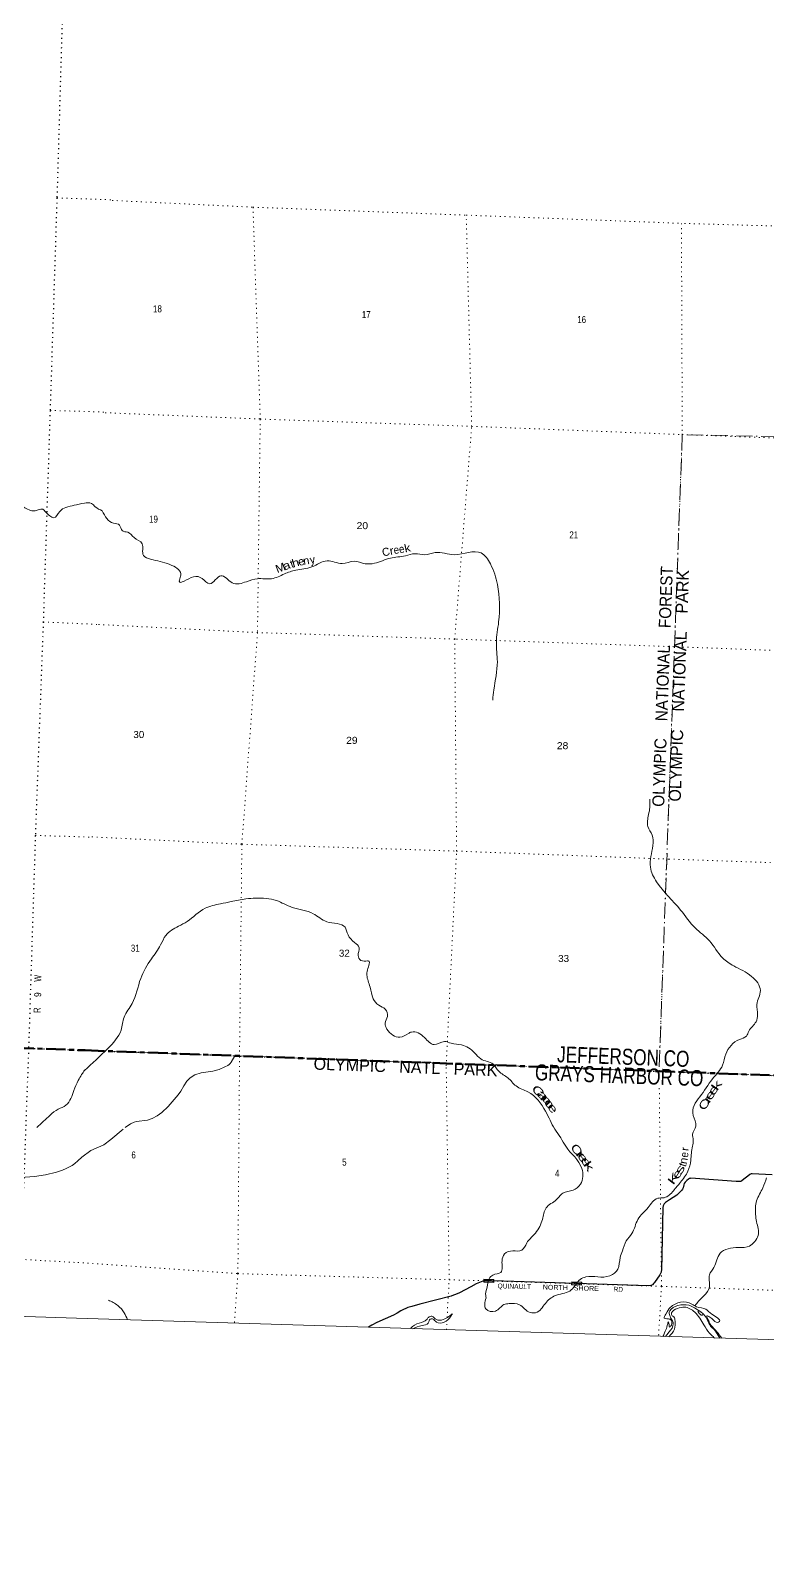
# Model space of a CAD drawing. Header units: feet. Extents: x -745759 to -493183, y 5472 to 195788.
# Drawn here: x -715851 to -697436, y 5472 to 43494 of the extents above; entities that cross this region are included whole.
import ezdxf
from ezdxf.enums import TextEntityAlignment as Align

# ---------------------------------------------------------------- set-up
doc = ezdxf.new("R2010")
doc.units = ezdxf.units.FT
doc.header["$LTSCALE"] = 80
for name, pattern in [('DOT_DASHED', [7.7, 5, -1.2, 0.3, -1.2]), ('DOTTED', [1.5, 0.3, -1.2]), ('LONG_DASH_SHORT_DASH', [9.9, 6, -1.2, 1.5, -1.2])]:
    doc.linetypes.add(name, pattern=pattern)
for name, color, linetype, lineweight in [('11', 7, 'LONG_DASH_SHORT_DASH', 60), ('29', 7, 'Continuous', 25), ('31', 7, 'Continuous', 13), ('39', 7, 'Continuous', 13), ('4', 7, 'Continuous', 13), ('44', 7, 'DOT_DASHED', 13), ('6', 7, 'DOTTED', 25), ('7', 7, 'DOTTED', 13)]:
    doc.layers.add(name, color=color, linetype=linetype, lineweight=lineweight)
for name, color, linetype in [('12', 7, 'Continuous'), ('30', 7, 'Continuous'), ('41', 7, 'Continuous')]:
    doc.layers.add(name, color=color, linetype=linetype)

msp = doc.modelspace()

# ---------------------------------------------------------------- linework, layer by layer
at = {"layer": '11'}
for p, q in [((-745533.47, 19146.07), (-714484.61, 18001.32)), ((-714484.61, 18001.32), (-683434.86, 16871.65))]:
    msp.add_line(p, q, dxfattribs=at)
at = {"layer": '29'}
for points in [[(-697321.88, 14885.62), (-697818.08, 14917.07), (-697844.91, 14913.82), (-697876.22, 14897.47), (-697933.07, 14854.57), (-698028.46, 14777.27), (-698076.31, 14742.2), (-698104.81, 14725.51), (-698137.56, 14720.41), (-698221.59, 14725.56), (-699354.47, 14801.45), (-699370.1, 14800.09), (-699385.07, 14796), (-699412.3, 14779.66), (-699455.1, 14746.5), (-699491.25, 14703.38), (-699515.75, 14667.97), (-699527.29, 14642.19), (-699547.05, 14564.46), (-699561.49, 14530.49), (-699585.85, 14494.31), (-699624.69, 14452.07), (-699657.99, 14420.76), (-699705.71, 14382.33), (-699889.21, 14260.45)], [(-699889.21, 14260.45), (-699988.27, 14194.65), (-700006.45, 14178.33), (-700020.06, 14160.62), (-700034.82, 14131.77), (-700041.84, 14111.59), (-700048.9, 14075.82), (-700087.44, 12505.12), (-700090.28, 12468.61), (-700092.88, 12454.72), (-700099.69, 12439.74), (-700131.37, 12389.41), (-700259.16, 12194.31), (-700275.99, 12177.3), (-700309.28, 12139.57), (-700354.48, 12122.31), (-700410.61, 12115.57), (-704033.07, 12226.74)], [(-704033.07, 12226.74), (-704329.42, 12235.73), (-704408.35, 12236.88), (-704475.53, 12238.57), (-704516.11, 12237.45), (-704549.78, 12230.71), (-704636.46, 12197.29), (-704677.98, 12180.27), (-704716.11, 12162.62), (-704850.47, 12091.62)], [(-704850.47, 12091.62), (-705134.77, 11941.4), (-705235.38, 11894.92), (-705280.3, 11877.22), (-705339.03, 11859.84), (-706121.18, 11655.89)], [(-706545.36, 11514.96), (-706594.5, 11489.73), (-706692.51, 11428.44), (-706783.67, 11382.18), (-707201.03, 11197.2), (-707320.05, 11134.84), (-707366.96, 11104.96), (-707403.89, 11076.83)], [(-706121.18, 11655.89), (-706319.55, 11601.41), (-706386.24, 11582.34), (-706424.36, 11570.09), (-706459.75, 11556.47), (-706545.36, 11514.96)]]:
    msp.add_lwpolyline(points, dxfattribs=at)
at = {"layer": '31'}
for p, q in [((-704524.68, 12277.02), (-704274.74, 12271.74)), ((-704274.74, 12271.74), (-704276.32, 12196.76)), ((-702330.03, 12212.29), (-702080.1, 12206.19)), ((-702080.1, 12206.19), (-702081.93, 12131.21))]:
    msp.add_line(p, q, dxfattribs=at)
for points in [[(-704276.32, 12196.76), (-704526.26, 12202.04), (-704524.68, 12277.02)], [(-702081.93, 12131.21), (-702331.86, 12137.31), (-702330.03, 12212.29)]]:
    msp.add_lwpolyline(points, dxfattribs=at)
for points in [[(-704518.09, 12209.86), (-704516.85, 12268.85), (-704282.9, 12263.91), (-704284.14, 12204.92)], [(-702323.67, 12145.1), (-702322.23, 12204.09), (-702088.29, 12198.38), (-702089.73, 12139.39)]]:
    msp.add_lwpolyline(points, close=True, dxfattribs=at)
at = {"layer": '39'}
for points in [[(-717018.36, 32174.97), (-716945.4, 32071.62), (-716415.13, 31730.7), (-716029.29, 31582.31), (-715736.38, 31485.51), (-715545.5, 31525.34), (-715475.14, 31462.41), (-715365.93, 31357.82), (-715264.74, 31311.99), (-715120.03, 31472.39), (-714963.48, 31567.85), (-714759.89, 31625.38), (-714502.08, 31677.02), (-714324.83, 31672.95), (-714233.04, 31589.12), (-714058.3, 31485.23)], [(-714058.3, 31485.23), (-713771.87, 31174.96), (-713624.14, 31129.86), (-713560.24, 30990.6), (-713418.42, 30949.72), (-713261.43, 30819.57), (-713060.94, 30663.82), (-713026.34, 30372.15), (-712851.96, 30279.78), (-712364.51, 30141.03), (-712095.94, 29910.45), (-712122.42, 29782.17), (-712132.37, 29725.99), (-711779.79, 29835.72), (-711561.41, 29792.39), (-711374.14, 29663.29), (-711093.13, 29864.11), (-710810.71, 29685.54), (-710454.78, 29714.46), (-710180.04, 29788.36), (-709829.09, 29789.19), (-709504.37, 29909.91), (-709224.92, 30003.84), (-708822.92, 30083.74), (-708436.62, 30236.78), (-708061.7, 30170.26), (-707765.48, 30223.29), (-707487.13, 30163.9), (-707256.86, 30174.66), (-706859.21, 30305.15), (-706482.12, 30363.66), (-706244.45, 30414.53), (-706003.3, 30388.63), (-705737.29, 30442.63), (-705261.11, 30388.99), (-704590.09, 30432), (-704361.22, 30160.32), (-704186.91, 29644.22), (-704153.79, 28706.92), (-704211.1, 28200.28), (-704187.02, 27715.24), (-704273.05, 27013.81), (-704301.97, 26752.43)], [(-704469.86, 11812.23), (-704473.07, 11535.9), (-704236.96, 11479.89), (-704023.71, 11644.54), (-703891.82, 11668.56), (-703634.55, 11642.13), (-703368.86, 11445.94), (-703188.95, 11458.32), (-702960.71, 11709.26), (-702704.82, 11882.64), (-702339.54, 12010.13), (-702116.87, 12275.37), (-701975.7, 12335.4), (-701677.13, 12337.92), (-701373.72, 12364.49), (-701176.45, 12533.7), (-701118.51, 12818.36), (-701062.47, 12986.05), (-700967.4, 13235.21), (-700826.07, 13420.34), (-700675.04, 13774.65), (-700421.14, 14069.16), (-700181.42, 14301.57), (-700017.56, 14316.48), (-699789.94, 14488.75), (-699611.33, 14702.95), (-699424.65, 14977.42), (-699354.89, 15253.63), (-699314.94, 15603.44), (-699291.54, 15760.07), (-699308.83, 15905.91), (-699229.49, 16107.15), (-699293.1, 16375.54), (-699272.7, 16623.07), (-699126.33, 16838.3), (-698810.75, 17288.22), (-698559.39, 17627.2), (-698481.51, 17905.16), (-698134.38, 18273.35), (-697966.14, 18358.74), (-697903.6, 18479.82), (-697724.25, 18716.19), (-697686.07, 18892.52), (-697705.76, 19147.39), (-697615.51, 19493.57), (-697835.51, 19849.71), (-698282.5, 20112.26), (-698562.3, 20308.9), (-698884.76, 20736.94), (-699247, 21061.33), (-699607.2, 21506.72), (-700210.71, 22214.17), (-700361.94, 22576.18), (-700303.48, 23117.08), (-700322.84, 23382.03), (-700426.68, 23593.19), (-700408.63, 23891.24), (-700376.29, 24073.82), (-700377.46, 24279.67)], [(-714500.52, 17500.27), (-713923.56, 18042.16), (-713587.3, 18507.55), (-713510.01, 18827.91), (-713308.88, 19172.54), (-713096.41, 19795.25), (-712827.77, 20289.04), (-712598.37, 20634.78), (-712469.39, 20872.77), (-712151.09, 21102.66), (-711937.39, 21220.89), (-711486.58, 21553.46), (-711103.78, 21662.23), (-710839.65, 21720.33), (-710468.4, 21785.08), (-710223.69, 21805.46), (-709705.4, 21744.42), (-709313.85, 21572.43), (-708786.65, 21416.27), (-708446.49, 21215.67), (-707991.34, 21075.94), (-707916.97, 20887.92), (-707752.01, 20694.97), (-707641.36, 20566.31), (-707666.11, 20369.37), (-707593.47, 20250), (-707430.56, 20236.7), (-707416.39, 20238.26), (-707430, 20012.71), (-707446.61, 19878.05), (-707365.74, 19582.87), (-707286.76, 19291.8), (-707151.07, 19128.03), (-706986.97, 19029.94), (-706930.52, 18848.55), (-706992.74, 18677.02), (-706947.17, 18532.29), (-706619.29, 18326.04), (-706410.36, 18422.23), (-706332.52, 18458.07), (-706006.44, 18318.45), (-705766.26, 18143.26), (-705509.52, 18221.77), (-705341.64, 18176.03), (-705080.82, 18135.36), (-704754.62, 17939.25), (-704602.48, 17785.04), (-704294.13, 17658.1), (-704150.99, 17475.94), (-703922.56, 17311.22), (-703719.52, 17110.99), (-703421.99, 16962.2), (-702980.41, 16477.87), (-702751.29, 16032.66), (-702603.33, 15814.02), (-702479.33, 15602.21), (-702074.43, 15046.42), (-702111.78, 14654.15), (-702296.35, 14502.7), (-702546.78, 14432.05), (-702738.75, 14240.48), (-702887.18, 14144.36), (-702983.77, 14030.43), (-703072.33, 13734.65), (-703267.15, 13397.89), (-703449.65, 13187.85), (-703576.87, 13002.27), (-703799.16, 12989.23), (-704007.49, 12911.18), (-704069.77, 12737.64), (-704103.61, 12450.18), (-704297.43, 12383.77), (-704391.33, 12289.93), (-704428.7, 12137.78), (-704478.91, 11903.32), (-704469.86, 11812.23)], [(-715688.84, 16073.47), (-715361.65, 16378.85), (-715156.82, 16529.12), (-714965.91, 16627.43), (-714838.89, 16800.54), (-714767.39, 16999.77), (-714655.87, 17248.03), (-714572.12, 17394.4), (-714498.6, 17503.1)], [(-697461.68, 14814.7), (-697552.73, 14566.18), (-697708.93, 14238.27), (-697734.51, 13896.07), (-697710.17, 13719.75), (-697671.35, 13373.46), (-697757.21, 13218.83), (-697885.96, 13107.96), (-698163.45, 13072.48), (-698622.08, 12927.81), (-698775.06, 12575.59), (-698890.13, 12391.63), (-698886.03, 12092.87), (-699024.81, 11863.27), (-699158.41, 11728.33), (-699253.04, 11616.26)], [(-713904.23, 11758.21), (-713668.81, 11621.51), (-713507.4, 11442.8), (-713427.58, 11267.13)], [(-706357.79, 11044.45), (-706255.23, 11135.13), (-706024.47, 11220.53), (-705956.36, 11266.77), (-705905.99, 11325.68), (-705822.37, 11353.26), (-705710.18, 11270.96), (-705540.74, 11271.57), (-705399.03, 11347.73), (-705311.68, 11411.09)], [(-706301.96, 11041.36), (-706068.07, 11123.06), (-705914.88, 11180.69), (-705890.49, 11246.49), (-705867.25, 11278.03), (-705804.46, 11286.1), (-705710.32, 11206.4), (-705514.77, 11204.15), (-705356.86, 11342.34), (-705310.11, 11413.48)], [(-700048.41, 10847.65), (-699976.83, 11018.15), (-699931.6, 11163.99), (-699919.91, 11212.04), (-699895.95, 11144.68), (-699885.89, 11083.83), (-699839.81, 11134.81), (-699873.36, 11277.13), (-699953.61, 11289.8), (-700015.59, 11305.91), (-699979.84, 11409.69), (-699861.21, 11579.41), (-699608.95, 11704.47), (-699324.16, 11656.98), (-699209.34, 11592.76), (-698977.47, 11530.83), (-698826.46, 11402.9), (-698640.95, 11221.39), (-698686.01, 11200.64), (-698806.61, 11273.12), (-698904.91, 11348.92), (-698952.79, 11364.58), (-698932.65, 11303.4), (-698884.19, 11184.82), (-698707.88, 10969.3), (-698582.59, 10802.27)], [(-699906.36, 10843.52), (-699760.52, 11033.39), (-699747.79, 11232.74), (-699780.54, 11338.72), (-699821.9, 11368.29), (-699833.77, 11435.26), (-699686.82, 11547.57), (-699510.19, 11582.25), (-699256.31, 11455.05), (-699030.79, 11143.12), (-698884.5, 10934.62), (-698816.29, 10863.83), (-698779.23, 10826.32), (-698752.79, 10805.22)], [(-699094, 11379.71), (-699150.07, 11435.49), (-699176.66, 11484.77), (-699118.64, 11470.8), (-699058.95, 11386.15), (-699069.44, 11379.86), (-699094, 11379.71)]]:
    msp.add_spline(points, degree=3, dxfattribs=at)
at = {"layer": '4'}
msp.add_lwpolyline([(-739699.92, 195787.95), (-708889.59, 194791.67), (-678077.93, 193837.75), (-647264.98, 192926.23), (-616450.81, 192057.09), (-585635.48, 191230.34), (-554819.03, 190445.97), (-524001.53, 189704), (-493183.05, 189004.41), (-497222.97, 5471.78), (-528293.91, 6177.09), (-559363.85, 6925.15), (-590432.73, 7715.93), (-621500.49, 8549.46), (-652567.08, 9425.72), (-683632.43, 10344.71), (-714696.49, 11306.44), (-745759.19, 12310.89)], close=True, dxfattribs=at)
msp.add_lwpolyline([(-739699.92, 195787.95), (-708889.59, 194791.67), (-678077.93, 193837.75), (-647264.98, 192926.23), (-616450.81, 192057.09), (-585635.48, 191230.34), (-554819.03, 190445.97), (-524001.53, 189704), (-493183.05, 189004.41), (-497222.97, 5471.78), (-528293.91, 6177.09), (-559363.85, 6925.15), (-590432.73, 7715.93), (-621500.49, 8549.46), (-652567.08, 9425.72), (-683632.43, 10344.71), (-714696.49, 11306.44), (-745759.19, 12310.89)], close=True, dxfattribs=at)
at = {"layer": '44'}
msp.add_line((-714484.61, 18001.32), (-710748.51, 17865.39), dxfattribs=at)
for points in [[(-697197.44, 33338.48), (-699567.43, 33391.08), (-700146.52, 17479.66)], [(-714569.72, 15332.4), (-714339.08, 15494.82), (-714019.34, 15642.18), (-713839.74, 15773.78), (-713484.55, 16068.47), (-713348.43, 16159.22), (-713263.8, 16202.54), (-713199.34, 16221.05), (-712923.45, 16257.34), (-712810.29, 16298.61), (-712683.46, 16365.45), (-712567.5, 16448.41), (-712406.86, 16600.27), (-712158.02, 16885.99), (-712091.9, 16975.8), (-712019.57, 17109.35), (-711942.74, 17231.31), (-711862.29, 17311.37), (-711742.27, 17386.59), (-711587.74, 17441.82), (-711296.45, 17478.99), (-711139.64, 17524.59), (-710995.64, 17586.32), (-710921.69, 17624.1), (-710883.76, 17649.73), (-710861.49, 17669.99), (-710833.99, 17708.44), (-710748.51, 17865.39)], [(-710748.51, 17865.39), (-700146.52, 17479.66), (-690453.41, 17127)], [(-716095.18, 14821.23), (-715745.93, 14847.92), (-715476.56, 14886.35), (-715195.92, 14954.74), (-715053.96, 15005.04), (-714954.94, 15048.57), (-714812.15, 15125.78), (-714740.73, 15174.12), (-714666.23, 15238.27), (-714569.72, 15332.4)], [(-699984.77, 10845.65), (-699856.84, 11003.33), (-699823.42, 11059.66), (-699800.62, 11116.72), (-699790.62, 11168.47), (-699794.19, 11203.76), (-699810.49, 11239.59), (-699850.51, 11304.04), (-699879.92, 11375.59), (-699893.56, 11422.27), (-699893.38, 11454.23), (-699877.32, 11488.05), (-699840.96, 11531.49), (-699795.4, 11568.74), (-699746.06, 11596.83), (-699681.07, 11621.47), (-699605.68, 11637.72), (-699539.62, 11643.02), (-699469.03, 11639.52), (-699405.91, 11627.99), (-699341.95, 11606.98), (-699260.62, 11568.01), (-699105.76, 11461.54), (-699048.38, 11411.33), (-698992.33, 11352.13), (-698967.85, 11319.23), (-698944.72, 11276.53), (-698902.08, 11177.8), (-698881.99, 11139.51), (-698860.42, 11108.66), (-698832.59, 11078.97), (-698769.12, 11018.98), (-698737.95, 10978.71), (-698628.74, 10803.72)]]:
    msp.add_lwpolyline(points, dxfattribs=at)
at = {"layer": '6'}
for points in [[(-715033.14, 44627.04), (-715189.63, 39308.06), (-715360.01, 33995.6), (-715531.55, 28707.38), (-715728.94, 23371.65), (-715897.17, 18056.22), (-716090.28, 12775.13), (-716136.21, 11352.04)], [(-745533.47, 19146.07), (-742137.61, 19020.46), (-736920.2, 18828.06), (-731667.54, 18634.62), (-726385.08, 18438.03), (-721165.46, 18247.38), (-715880.78, 18052.17), (-714484.61, 18001.32)], [(-714484.61, 18001.32), (-710611.77, 17858.67), (-705450.6, 17671.98), (-700132.27, 17475.31), (-694824.42, 17283.59), (-684234.61, 16900.89), (-683434.86, 16871.65)]]:
    msp.add_lwpolyline(points, dxfattribs=at)
at = {"layer": '7'}
for p, q in [((-715189.63, 39308.06), (-713811.87, 39258.7)), ((-715360.01, 33995.6), (-713979.75, 33953.8)), ((-715531.55, 28707.38), (-714147.74, 28645.52)), ((-715728.94, 23371.65), (-714315.97, 23329.96)), ((-705459.21, 11015.99), (-705446.39, 11247.7))]:
    msp.add_line(p, q, dxfattribs=at)
for points in [[(-713811.07, 39244.33), (-710292.82, 39075.37), (-704964.15, 38876.37), (-699587.37, 38671.48)], [(-710290.81, 39075.29), (-710111.22, 33774.57), (-710178.64, 28443.1), (-710568.78, 23152.41), (-710627.74, 17848.68), (-710668.17, 12419.5), (-710752.59, 11181.96)], [(-705442.41, 11319.64), (-705390.01, 12266.85), (-705465.08, 17611.93), (-705204.78, 22980.29), (-705251.46, 28279.88), (-704828, 33597.52), (-704964.15, 38876.37)], [(-694722.76, 11914.88), (-694836.39, 17315.54), (-694631.36, 22599.69), (-694519.04, 27895.12), (-694289.58, 33198.1), (-694212.59, 38517.09), (-699587.37, 38671.48), (-699567.52, 33413.2), (-699762.59, 28081.6), (-699957.16, 22765.97), (-700145.74, 17480.3), (-700145.3, 17440.23)], [(-713980.27, 33937.15), (-710110.98, 33780.61), (-704828, 33597.52), (-699572.51, 33392.24), (-689023.19, 33003.54), (-683749.54, 32838.97), (-682952.69, 32799.98)], [(-683893.7, 27556.81), (-689172.19, 27697.43), (-694492.9, 27894.1), (-699782.55, 28089.58), (-705251.46, 28279.88), (-710172.61, 28442.86), (-714147.79, 28644.01)], [(-714315.82, 23334.75), (-710568.78, 23152.41), (-705204.78, 22980.29), (-699901.28, 22779.95), (-694643.42, 22600.15), (-689338.16, 22420.23), (-688502.39, 22393.41)], [(-700141, 17052.07), (-700086.2, 12101.1), (-700158.74, 10851.04)], [(-733182.59, 13430.45), (-731860.04, 13378.65), (-726647.15, 13192.65), (-721376.54, 12939.83), (-716090.28, 12775.13), (-714651.26, 12694.88)], [(-714663.4, 12698.53), (-710668.17, 12419.5), (-705390.01, 12266.85), (-700086.2, 12101.1), (-695427.19, 11939.34)]]:
    msp.add_lwpolyline(points, dxfattribs=at)

# ---------------------------------------------------------------- texts
at = {"layer": '12', "width": 0.8}
for s, p in [('JEFFERSON CO', (-702698.81, 17704.1)), ('GRAYS HARBOR CO', (-703253.63, 17254.34))]:
    msp.add_text(s, height=400, rotation=357.916, dxfattribs=at).set_placement(p)
at = {"layer": '30'}
msp.add_text('QUINAULT', height=120, rotation=358.361, dxfattribs=at).set_placement((-704183.52, 12053.47))
for s, width, p in [('NORTH   SHORE', 1.1, (-703052.94, 12024.05)), ('RD', 0.8, (-701281.51, 11970.5))]:
    msp.add_text(s, height=120, rotation=358.361, dxfattribs=dict(at, width=width)).set_placement(p)
at = {"layer": '41'}
for s, rotation, p in [('C', 14.164, (-706946.56, 30363.3)), ('t', 18.183, (-709290, 30066.66)), ('y', 11.443, (-708787.87, 30170.84)), ('r', 83.5, (-699404.3, 15522.4))]:
    msp.add_text(s, height=200, rotation=rotation, dxfattribs=at).set_placement(p, align=Align.CENTER)
for s, rotation, width, p in [('r', 10.945, 1.1, (-706810.13, 30392.4)), ('e', 8.695, 0.9, (-706696.15, 30412.83)), ('e', 8.695, 0.9, (-706563.19, 30432.84)), ('k', 12.255, 1.15, (-706413.68, 30459.83)), ('M', 20.62, 1.1, (-709570.22, 29970.6)), ('a', 18.975, 1.25, (-709421.61, 30025.29)), ('h', 16.369, 1.2, (-709201.13, 30092.4)), ('e', 13.834, 1.05, (-709064.29, 30125.26)), ('n', 10.568, 1.05, (-708945.02, 30144.23)), ('e', 54.927, 1.65, (-698716, 16949.22)), ('k', 54.927, 1.85, (-698628.94, 17069.3)), ('C', 319.573, 1.6, (-703233.98, 16907.13)), ('a', 315.814, 2.1, (-703118.5, 16798.54)), ('n', 312.883, 2.05, (-703035.09, 16698.41)), ('o', 305.966, 1.65, (-702962.73, 16607.21)), ('C', 55.02, 1.45, (-698939.86, 16590.73)), ('r', 54.98, 1.85, (-698853.17, 16723.7)), ('e', 54.98, 1.65, (-698791.49, 16829.84)), ('e', 304.55, 1.65, (-702882.73, 16497.85)), ('C', 306.101, 1.5, (-702288.59, 15462.26)), ('r', 308.17, 1.95, (-702190.2, 15342.53)), ('e', 308.17, 1.75, (-702125.05, 15257.06)), ('e', 306.758, 1.7, (-702049.64, 15156.7)), ('k', 303.734, 1.8, (-701984.58, 15050.46)), ('n', 79.265, 1.05, (-699441.2, 15223.44)), ('e', 82.469, 0.9, (-699418.5, 15378.06)), ('K', 52.717, 1.7, (-699705.04, 14738.43)), ('e', 56.274, 1.6, (-699613.28, 14854.84)), ('s', 61.333, 1.7, (-699540.48, 14975.75)), ('t', 70.627, 1.05, (-699470.07, 15110.22))]:
    msp.add_text(s, height=200, rotation=rotation, dxfattribs=dict(at, width=width)).set_placement(p, align=Align.CENTER)
at = {"layer": '44', "width": 0.95}
msp.add_text('OLYMPIC    NATIONAL    FOREST', height=300, rotation=87.915, dxfattribs=at).set_placement((-700019.72, 24084.27))
at = {"layer": '44'}
for s, rotation, p in [('OLYMPIC    NATIONAL    PARK', 87.915, (-699606.96, 24212.3)), ('OLYMPIC   NATL   PARK', 357.916, (-708781.05, 17519.72))]:
    msp.add_text(s, height=300, rotation=rotation, dxfattribs=at).set_placement(p)
at = {"layer": '6'}
for s, width, p in [('W', 0.65, (-715583.8, 19711.62)), ('W', 0.65, (-715583.8, 19711.62)), ('9', 0.9, (-715584.56, 19331.7)), ('9', 0.9, (-715584.56, 19331.7)), ('R', 0.7, (-715599.26, 18934.41)), ('R', 0.7, (-715599.26, 18934.41))]:
    msp.add_text(s, height=175, rotation=88.434, dxfattribs=dict(at, width=width)).set_placement(p)
at = {"layer": '7'}
for s, width, p in [('18', 0.85, (-712788.73, 36447.96)), ('17', 0.85, (-707572.65, 36303.43)), ('16', 0.85, (-702190.94, 36179.35)), ('19', 0.85, (-712886.35, 31190.22)), ('20', 1.1, (-707702.27, 31027.69)), ('21', 0.85, (-702388.58, 30796.31)), ('30', 1.05, (-713280.01, 25806.78)), ('29', 1.1, (-707963.92, 25661.47)), ('28', 1.1, (-702700.24, 25527.76)), ('31', 0.85, (-713343.31, 20465.67)), ('32', 1.05, (-708145.96, 20341.29)), ('33', 1.05, (-702667.43, 20209.98)), ('6', 0.85, (-713329.21, 15298.11)), ('5', 0.85, (-708063.14, 15119.15)), ('4', 0.85, (-702747.04, 14839.34))]:
    msp.add_text(s, height=175, dxfattribs=dict(at, width=width)).set_placement(p)

doc.saveas('drawing.dxf')
